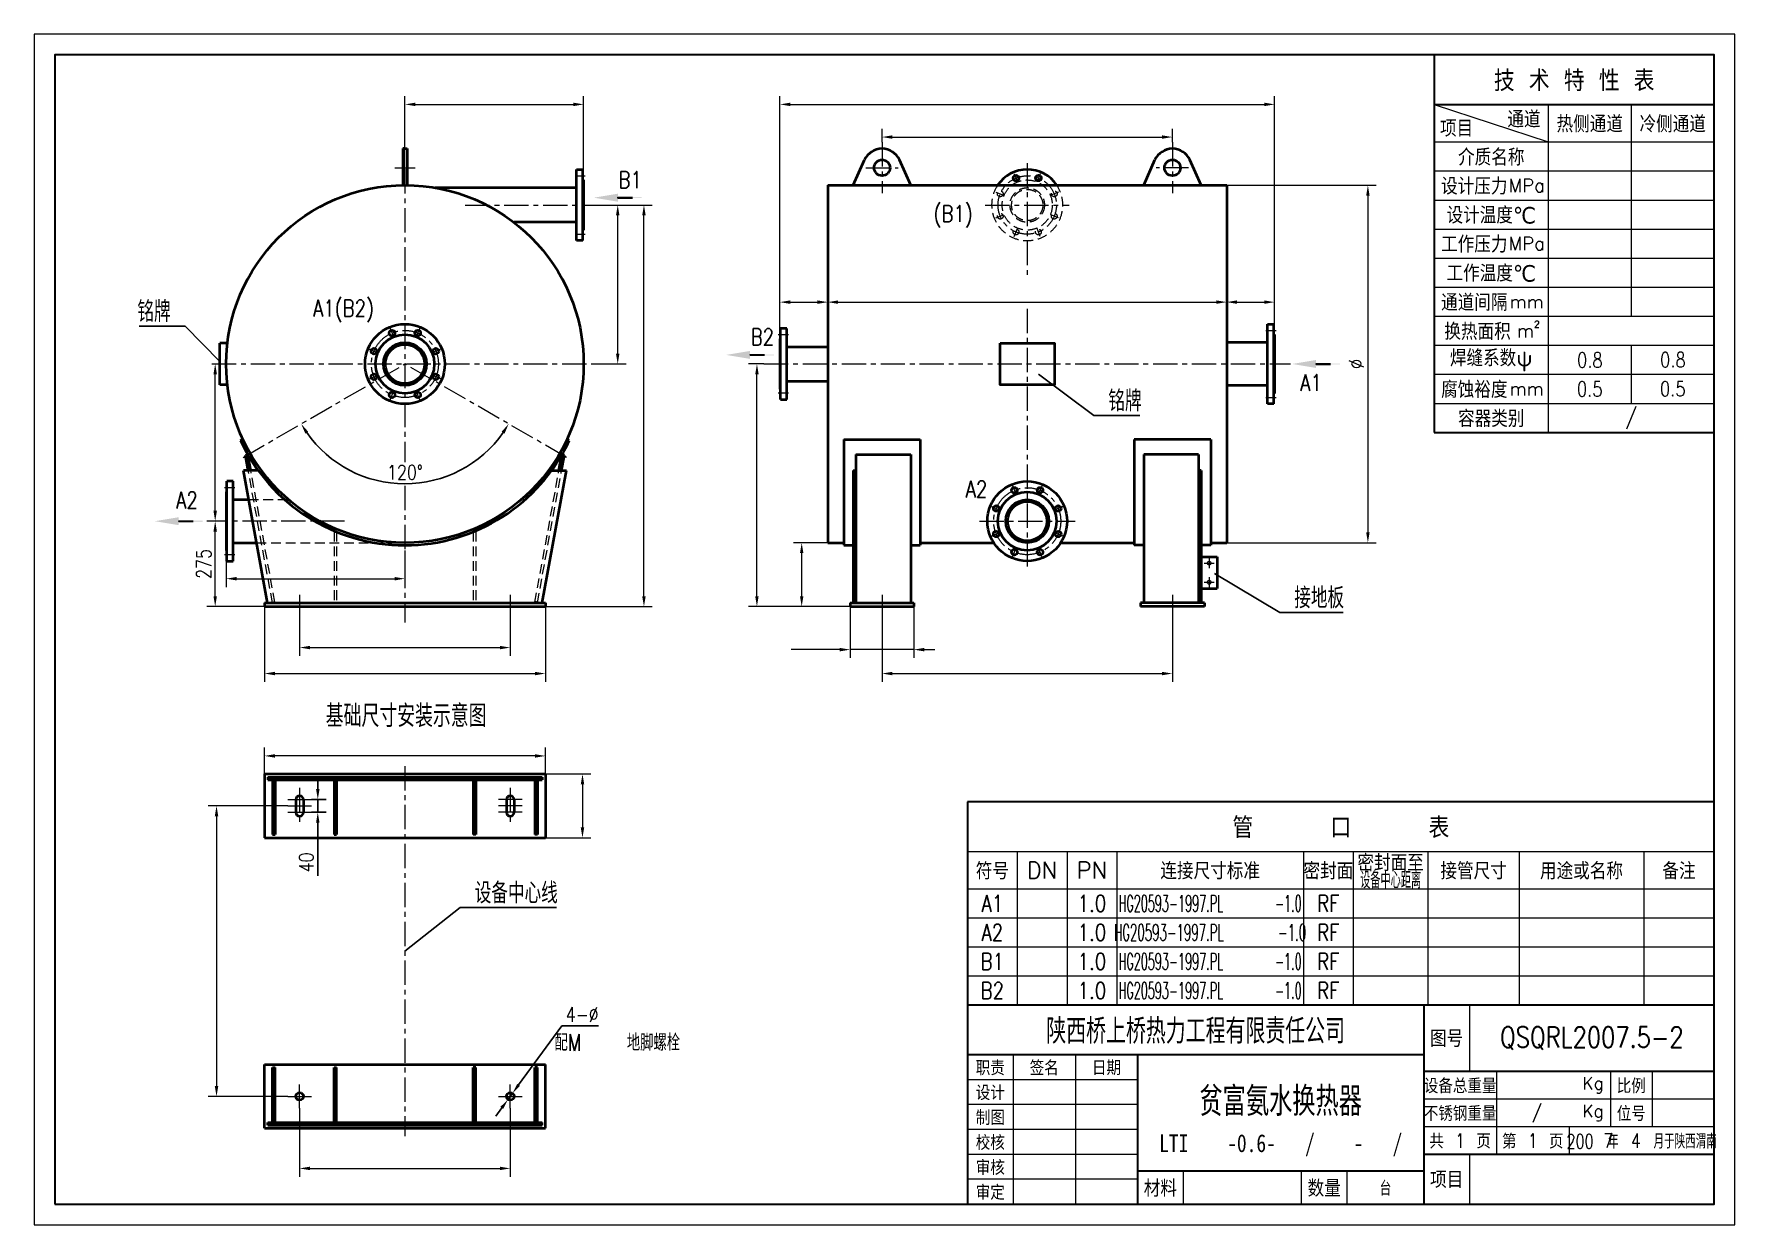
# Model space of a CAD drawing. Header units: millimetres. Extents: x -65 to 5265, y -65 to 3666.
import ezdxf
from ezdxf.enums import TextEntityAlignment as Align

# ---------------------------------------------------------------- set-up
doc = ezdxf.new("R2010")
doc.units = ezdxf.units.MM
doc.header["$LTSCALE"] = 2.4
doc.linetypes.add('CENTER', pattern=[50.8, 31.75, -6.35, 6.35, -6.35])
doc.linetypes.add('DASHED', pattern=[19.05, 12.7, -6.35])
doc.layers.get('0').update_dxf_attribs({"lineweight": 40})
for name, color, linetype, lineweight in [('1', 1, 'Continuous', 9), ('2', 2, 'DASHED', 9), ('3', 3, 'CENTER', 9), ('border', 7, 'Continuous', 30), ('dim', 7, 'Continuous', 13)]:
    doc.layers.add(name, color=color, linetype=linetype, lineweight=lineweight)
doc.styles.get("Standard").update_dxf_attribs({"font": 'romans.shx', "width": 0.8, "bigfont": 'hztxt.shx'})
doc.dimstyles.new('ISO-25', dxfattribs={"dimtxt": 2.5, "dimasz": 2.5, "dimexe": 1.25, "dimexo": 0.625, "dimtad": 1, "dimdsep": 46, "dimtxsty": 'Standard', "dimcen": 2.5, "dimadec": 0, "dimazin": 0, "dimtfac": 1, "dimtmove": 0, "dimatfit": 3, "dimfxl": 0, "dimarcsym": 0})
doc.dimstyles.new('ISO-25$2', dxfattribs={"dimscale": 13, "dimtxt": 3.5, "dimasz": 2.5, "dimexe": 2, "dimexo": 0, "dimgap": 1, "dimtad": 1, "dimtih": 1, "dimtoh": 1, "dimdec": 6, "dimdsep": 46, "dimtxsty": 'Standard', "dimcen": 2.5, "dimadec": 4, "dimazin": 0, "dimtfac": 1, "dimtdec": 6, "dimtmove": 0, "dimatfit": 0, "dimldrblk": 'NONE', "dimfxl": 0, "dimtvp": 0.700003, "dimarcsym": 0})
doc.dimstyles.new('ISO-25$3', dxfattribs={"dimscale": 13, "dimtxt": 3.5, "dimasz": 2.5, "dimexe": 2, "dimexo": 0, "dimgap": 1, "dimtad": 1, "dimtoh": 1, "dimdec": 6, "dimdsep": 46, "dimtxsty": 'Standard', "dimcen": 2.5, "dimadec": 0, "dimazin": 0, "dimtfac": 1, "dimtdec": 6, "dimtmove": 0, "dimatfit": 0, "dimldrblk": 'NONE', "dimfxl": 0, "dimtvp": 0.7, "dimarcsym": 0})

# ---------------------------------------------------------------- blocks, each defined once
blk = doc.blocks.new('*D54')
at = {"layer": 'Defpoints', "color": 0}
for p in [(804.2, 1267.8), (804.2, 1227.8), (824.2, 1227.8)]:
    blk.add_point(p, dxfattribs=at)
at = {"layer": 'dim', "color": 0, "lineweight": -2}
for p, q in [((824.2, 1300.3), (824.2, 1332.8)), ((804.2, 1267.8), (850.2, 1267.8)), ((804.2, 1227.8), (850.2, 1227.8)), ((824.2, 1267.8), (824.2, 1227.8)), ((824.2, 1195.3), (824.2, 1028.4))]:
    blk.add_line(p, q, dxfattribs=at)
at = {"layer": 'dim', "color": 0}
for points in [[(818.8, 1300.3), (829.6, 1300.3), (824.2, 1267.8)], [(818.8, 1195.3), (829.6, 1195.3), (824.2, 1227.8)]]:
    blk.add_solid(points, dxfattribs=at)
at = {"layer": 'dim', "color": 0, "insert": (788.5, 1070.9), "char_height": 45.5, "attachment_point": 5, "rotation": 90}
blk.add_mtext('40', dxfattribs=at)
blk = doc.blocks.new('_None')
blk = doc.blocks.new('*D55')
at = {"layer": 'Defpoints', "color": 0}
for p in [(1420.1, 328.1), (1434.3, 347.5)]:
    blk.add_point(p, dxfattribs=at)
at = {"layer": 'dim', "color": 0, "lineweight": -2}
for p, q in [((1453.5, 373.7), (1588.7, 558.6)), ((1588.7, 558.6), (1704, 558.6)), ((1420.1, 328.1), (1434.3, 347.5)), ((1401, 301.9), (1381.8, 275.7))]:
    blk.add_line(p, q, dxfattribs=at)
at = {"layer": 'dim', "color": 0}
for points in [[(1449.1, 376.9), (1457.9, 370.5), (1434.3, 347.5)], [(1396.6, 305.1), (1405.3, 298.7), (1420.1, 328.1)]]:
    blk.add_solid(points, dxfattribs=at)
at = {"layer": 'dim', "color": 0, "insert": (1652.9, 594.4), "char_height": 45.5, "attachment_point": 5}
blk.add_mtext('4-%%C', dxfattribs=at)
blk = doc.blocks.new('_Closed')
at = {"color": 0, "linetype": 'ByBlock', "lineweight": -2}
for p, q in [((-1, 0.17), (0, 0)), ((-1, 0.17), (-1, -0.17)), ((0, 0), (-1, -0.17)), ((0, 0), (-1, 0))]:
    blk.add_line(p, q, dxfattribs=at)
blk = doc.blocks.new('*D58')
at = {"layer": 'Defpoints', "color": 0}
for p in [(1097.2, 2632.3), (1097.2, 2632.3), (590.6, 2339.8), (1603.8, 2339.8), (968.8, 2279.6)]:
    blk.add_point(p, dxfattribs=at)
at = {"layer": 'dim', "color": 0, "lineweight": -2}
blk.add_arc((1097.2, 2632.3), 375.3, 214.9627, 325.0373, dxfattribs=at)
at = {"layer": 'dim', "color": 0}
for points in [[(785.1, 2414.3), (794.2, 2420.1), (772.2, 2444.6)], [(1400.3, 2420.1), (1409.4, 2414.3), (1422.3, 2444.6)]]:
    blk.add_solid(points, dxfattribs=at)
at = {"layer": 'dim', "color": 0, "insert": (1097.2, 2292.7), "char_height": 45.5, "attachment_point": 5}
blk.add_mtext('120%%D', dxfattribs=at)

msp = doc.modelspace()

# ---------------------------------------------------------------- hatches: boundary and pattern name
at = {"layer": 'dim'}
for color, points in [(5, [(1764.5417897, 3154.4790954), (1764.5417897, 3152.0790954), (1839.5417897, 3152.0790954), (1839.5417897, 3154.4790954)]), (5, [(2178.869378, 2661.9790954), (2178.869378, 2659.5790954), (2253.869378, 2659.5790954), (2253.869378, 2661.9790954)]), (1, [(3952.5345433, 2633.4903642), (3952.5345433, 2631.0903642), (4027.5345433, 2631.0903642), (4027.5345433, 2633.4903642)]), (1, [(388.2837768, 2140.9903642), (388.2837768, 2138.5903642), (463.2837768, 2138.5903642), (463.2837768, 2140.9903642)])]:
    msp.add_hatch(color=color, dxfattribs=at).paths.add_polyline_path(points)

# ---------------------------------------------------------------- linework, layer by layer
for p, q in [((1090.2214923, 3306.9734123), (1090.2214923, 3192.2466125)), ((1097.2214923, 3306.9734123), (1090.2214923, 3306.9734123)), ((1090.2214923, 3306.9734123), (1104.2214923, 3306.9734123)), ((1104.2214923, 3306.9734123), (1104.2214923, 3192.2466125)), ((2502.2573162, 3192.2903642), (2537.4382443, 3271.3633561)), ((2682.2573162, 3192.2903642), (2647.0763881, 3271.3633561)), ((3412.2573162, 3192.2903642), (3447.4382443, 3271.3633561)), ((3592.2573162, 3192.2903642), (3557.0763881, 3271.3633561)), ((1635.2214923, 3018.7903642), (1635.2214923, 3241.7903642)), ((1635.2214923, 3241.7903642), (1655.2214923, 3241.7903642)), ((1655.2214923, 3018.7903642), (1655.2214923, 3241.7903642)), ((1655.2214923, 3208.7903642), (1657.2214923, 3208.7903642)), ((1657.2214923, 3208.7903642), (1657.2214923, 3051.7903642)), ((1635.2214923, 3184.2903642), (1191.5401013, 3184.2903642)), ((2422.2573162, 3192.2903642), (3672.2573162, 3192.2903642)), ((2422.2573162, 3192.2903642), (2422.2573162, 2072.2903642)), ((3672.2573162, 3192.2903642), (3672.2573162, 2072.2903642)), ((1635.2214923, 3076.2903642), (1438.4897152, 3076.2903642)), ((1655.2214923, 3051.7903642), (1657.2214923, 3051.7903642)), ((1655.2214923, 3018.7903642), (1635.2214923, 3018.7903642)), ((2274.2573162, 2520.7903642), (2274.2573162, 2743.7903642)), ((2294.2573162, 2743.7903642), (2274.2573162, 2743.7903642)), ((2294.2573162, 2520.7903642), (2294.2573162, 2743.7903642)), ((3800.2573162, 2507.2903642), (3800.2573162, 2757.2903642)), ((3800.2573162, 2757.2903642), (3820.2573162, 2757.2903642)), ((3820.2573162, 2507.2903642), (3820.2573162, 2757.2903642)), ((3820.2573162, 2724.2903642), (3822.2573162, 2724.2903642)), ((3822.2573162, 2724.2903642), (3822.2573162, 2540.2903642)), ((517.2214923, 2567.2903642), (517.2214923, 2697.2903642)), ((541.0066057, 2697.2903642), (517.2214923, 2697.2903642)), ((2272.2573162, 2710.7903642), (2272.2573162, 2553.7903642)), ((2274.2573162, 2710.7903642), (2272.2573162, 2710.7903642)), ((2294.2573162, 2686.2903642), (2422.2573162, 2686.2903642)), ((3800.2573162, 2699.7903642), (3672.2573162, 2699.7903642)), ((541.0066057, 2567.2903642), (517.2214923, 2567.2903642)), ((2294.2573162, 2578.2903642), (2422.2573162, 2578.2903642)), ((3800.2573162, 2564.7903642), (3672.2573162, 2564.7903642)), ((2274.2573162, 2553.7903642), (2272.2573162, 2553.7903642)), ((2274.2573162, 2520.7903642), (2294.2573162, 2520.7903642)), ((3820.2573162, 2507.2903642), (3800.2573162, 2507.2903642)), ((3820.2573162, 2540.2903642), (3822.2573162, 2540.2903642)), ((582.2286352, 2392.6941265), (589.4820557, 2396.0687214)), ((597.4497169, 2346.8504362), (605.3190629, 2348.2903642)), ((606.3352084, 2298.2903642), (597.4497169, 2346.8504362)), ((614.4680316, 2298.2903642), (605.3190629, 2348.2903642)), ((1579.9749529, 2298.2903642), (1589.1239216, 2348.2903642)), ((1588.1077761, 2298.2903642), (1596.9932677, 2346.8504362)), ((1596.9932677, 2346.8504362), (1589.1239216, 2348.2903642)), ((1612.2143494, 2392.6941265), (1604.9609288, 2396.0687214)), ((2472.2573162, 2396.0687214), (2712.2573162, 2396.0687214)), ((2472.2573162, 2396.0687214), (2472.2573162, 2064.2903642)), ((2510.2573162, 2348.2903642), (2682.2573162, 2348.2903642)), ((2510.2573162, 2348.2903642), (2510.2573162, 1884.2903642)), ((2682.2573162, 2348.2903642), (2682.2573162, 1884.2903642)), ((2712.2573162, 2396.0687214), (2712.2573162, 2064.2903642)), ((3622.2573162, 2396.0687214), (3382.2573162, 2396.0687214)), ((3382.2573162, 2396.0687214), (3382.2573162, 2064.2903642)), ((3412.2573162, 2348.2903642), (3412.2573162, 1884.2903642)), ((3584.2573162, 2348.2903642), (3412.2573162, 2348.2903642)), ((3584.2573162, 2348.2903642), (3584.2573162, 1884.2903642)), ((3622.2573162, 2396.0687214), (3622.2573162, 2064.2903642)), ((666.8396256, 1884.2903642), (591.086165, 2298.2903642)), ((637.8001171, 2298.2903642), (591.086165, 2298.2903642)), ((1527.6033589, 1884.2903642), (1603.3568196, 2298.2903642)), ((1556.6428675, 2298.2903642), (1603.3568196, 2298.2903642)), ((1588.1077761, 2298.2903642), (1603.3568196, 2298.2903642)), ((2502.2573162, 2298.2903642), (2510.2573162, 2298.2903642)), ((2502.2573162, 2298.2903642), (2502.2573162, 1884.2903642)), ((3592.2573162, 2298.2903642), (3584.2573162, 2298.2903642)), ((3592.2573162, 2298.2903642), (3592.2573162, 1884.2903642)), ((539.2214923, 2014.7903642), (539.2214923, 2264.7903642)), ((559.2214923, 2264.7903642), (539.2214923, 2264.7903642)), ((559.2214923, 2014.7903642), (559.2214923, 2264.7903642)), ((537.2214923, 2231.7903642), (537.2214923, 2047.7903642)), ((539.2214923, 2231.7903642), (537.2214923, 2231.7903642)), ((559.2214923, 2207.2903642), (607.737288, 2207.2903642)), ((539.2214923, 2047.7903642), (537.2214923, 2047.7903642)), ((559.2214923, 2072.2903642), (632.4395034, 2072.2903642)), ((2422.2573162, 2072.2903642), (2472.2573162, 2072.2903642)), ((2472.2573162, 2064.2903642), (2502.2573162, 2064.2903642)), ((2682.2573162, 2064.2903642), (2712.2573162, 2064.2903642)), ((2712.2573162, 2072.2903642), (2942.0491891, 2072.2903642)), ((3152.4654433, 2072.2903642), (3382.2573162, 2072.2903642)), ((3412.2573162, 2064.2903642), (3382.2573162, 2064.2903642)), ((3622.2573162, 2064.2903642), (3592.2573162, 2064.2903642)), ((3592.2573162, 2028.4621645), (3642.2573162, 2028.4621645)), ((3622.2573162, 2072.2903642), (3672.2573162, 2072.2903642)), ((3642.2573162, 2028.4621645), (3642.2573162, 1928.4621645)), ((539.2214923, 2014.7903642), (559.2214923, 2014.7903642)), ((3592.2573162, 1928.4621645), (3642.2573162, 1928.4621645)), ((657.2214923, 1884.2903642), (657.2214923, 1872.2903642)), ((657.2214923, 1884.2903642), (1537.2214923, 1884.2903642)), ((657.2214923, 1872.2903642), (1537.2214923, 1872.2903642)), ((682.0886691, 1884.2903642), (689.9580152, 1885.7302923)), ((1512.3543155, 1884.2903642), (1504.4849694, 1885.7302923)), ((1537.2214923, 1884.2903642), (1537.2214923, 1872.2903642)), ((1537.2214923, 1884.2903642), (1537.2214923, 1872.2903642)), ((2492.2573162, 1884.2903642), (2692.2573162, 1884.2903642)), ((2492.2573162, 1884.2903642), (2492.2573162, 1872.2903642)), ((2492.2573162, 1872.2903642), (2692.2573162, 1872.2903642)), ((2692.2573162, 1884.2903642), (2692.2573162, 1872.2903642)), ((3602.2573162, 1884.2903642), (3402.2573162, 1884.2903642)), ((3402.2573162, 1884.2903642), (3402.2573162, 1872.2903642)), ((3602.2573162, 1872.2903642), (3402.2573162, 1872.2903642)), ((3602.2573162, 1884.2903642), (3602.2573162, 1872.2903642)), ((657.2214923, 1347.8151887), (657.2214923, 1147.8151887)), ((657.2214923, 1347.8151887), (1537.2214923, 1347.8151887)), ((667.2214923, 1337.8151887), (667.2214923, 1329.8151887)), ((667.2214923, 1337.8151887), (1527.2214923, 1337.8151887)), ((1527.2214923, 1337.8151887), (1527.2214923, 1329.8151887)), ((1537.2214923, 1347.8151887), (1537.2214923, 1147.8151887)), ((667.2214923, 1329.8151887), (1527.2214923, 1329.8151887)), ((682.2214923, 1329.8151887), (682.2214923, 1157.8151887)), ((690.2214923, 1329.8151887), (690.2214923, 1157.8151887)), ((875.2214923, 1329.8151887), (875.2214923, 1157.8151887)), ((883.2214923, 1329.8151887), (883.2214923, 1157.8151887)), ((1311.2214923, 1329.8151887), (1311.2214923, 1157.8151887)), ((1319.2214923, 1329.8151887), (1319.2214923, 1157.8151887)), ((1504.2214923, 1329.8151887), (1504.2214923, 1157.8151887)), ((1512.2214923, 1329.8151887), (1512.2214923, 1157.8151887)), ((755.2214923, 1267.8151887), (755.2214923, 1227.8151887)), ((779.2214923, 1267.8151887), (779.2214923, 1227.8151887)), ((1415.2214923, 1267.8151887), (1415.2214923, 1227.8151887)), ((1439.2214923, 1267.8151887), (1439.2214923, 1227.8151887)), ((657.2214923, 1147.8151887), (1537.2214923, 1147.8151887)), ((682.2214923, 1157.8151887), (690.2214923, 1157.8151887)), ((875.2214923, 1157.8151887), (883.2214923, 1157.8151887)), ((1319.2214923, 1157.8151887), (1311.2214923, 1157.8151887)), ((1512.2214923, 1157.8151887), (1504.2214923, 1157.8151887)), ((657.2214923, 437.8151887), (1537.2214923, 437.8151887)), ((657.2214923, 237.8151887), (657.2214923, 437.8151887)), ((682.2214923, 255.8151887), (682.2214923, 427.8151887)), ((682.2214923, 427.8151887), (690.2214923, 427.8151887)), ((690.2214923, 255.8151887), (690.2214923, 427.8151887)), ((875.2214923, 255.8151887), (875.2214923, 427.8151887)), ((875.2214923, 427.8151887), (883.2214923, 427.8151887)), ((883.2214923, 255.8151887), (883.2214923, 427.8151887)), ((1311.2214923, 255.8151887), (1311.2214923, 427.8151887)), ((1319.2214923, 427.8151887), (1311.2214923, 427.8151887)), ((1319.2214923, 255.8151887), (1319.2214923, 427.8151887)), ((1504.2214923, 255.8151887), (1504.2214923, 427.8151887)), ((1512.2214923, 427.8151887), (1504.2214923, 427.8151887)), ((1512.2214923, 255.8151887), (1512.2214923, 427.8151887)), ((1537.2214923, 237.8151887), (1537.2214923, 437.8151887)), ((657.2214923, 237.8151887), (1537.2214923, 237.8151887)), ((667.2214923, 255.8151887), (1527.2214923, 255.8151887)), ((667.2214923, 247.8151887), (667.2214923, 255.8151887)), ((667.2214923, 247.8151887), (1527.2214923, 247.8151887)), ((1527.2214923, 247.8151887), (1527.2214923, 255.8151887))]:
    msp.add_line(p, q)
msp.add_lwpolyline([(2962.2573162, 2697.2903642), (3132.2573162, 2697.2903642), (3132.2573162, 2567.2903642), (2962.2573162, 2567.2903642)], close=True)
for centre, radius in [((2592.2573162, 3246.9734123), 25), ((3502.2573162, 3246.9734123), 25), ((3012.2417821, 3214.8253415), 9), ((3082.2728503, 3214.8253415), 9), ((1097.2214923, 2632.2903642), 560), ((1097.2214923, 2632.2903642), 125), ((1097.2214923, 2632.2903642), 92), ((1057.0397319, 2729.2977152), 9), ((1137.4032527, 2729.2977152), 9), ((1000.2141414, 2672.4721246), 9), ((1097.2214923, 2632.2903642), 67.5), ((1097.2214923, 2632.2903642), 61.5), ((1194.2288432, 2672.4721246), 9), ((1000.2141414, 2592.1086038), 9), ((1194.2288432, 2592.1086038), 9), ((1057.0397319, 2535.2830133), 9), ((1137.4032527, 2535.2830133), 9), ((3047.2573162, 2139.7903642), 125), ((3007.0755558, 2236.7977152), 9), ((3087.4390766, 2236.7977152), 9), ((2950.2499653, 2179.9721246), 9), ((3047.2573162, 2139.7903642), 92), ((3047.2573162, 2139.7903642), 67.5), ((3047.2573162, 2139.7903642), 61.5), ((3144.2646671, 2179.9721246), 9), ((2950.2499653, 2099.6086038), 9), ((3144.2646671, 2099.6086038), 9), ((3007.0755558, 2042.7830133), 9), ((3087.4390766, 2042.7830133), 9), ((767.2214923, 337.8151887), 12), ((1427.2214923, 337.8151887), 12)]:
    msp.add_circle(centre, radius)
for centre, radius, start, end in [((2592.2573162, 3246.9734123), 60, 23.9851003297, 156.0148996703), ((3502.2573162, 3246.9734123), 60, 23.9851003297, 156.0148996703), ((3047.2573162, 3130.2903642), 111.5, 33.7833294229, 146.2166705771), ((1097.2214923, 2632.2903642), 568, 204.9498207885, 335.0501792115), ((767.2214923, 1267.8151887), 12, 0, 180), ((1427.2214923, 1267.8151887), 12, 360, 180), ((767.2214923, 1227.8151887), 12, 180, 0), ((1427.2214923, 1227.8151887), 12, 180, 360)]:
    msp.add_arc(centre, radius, start, end)
at = {"layer": '1', "color": 7, "linetype": 'Continuous'}
for q in [(4322.5, 3601), (4322.5, 3601), (5200, 0)]:
    msp.add_line((5200, 3601), q, dxfattribs=at)
at = {"layer": '2', "color": 7}
for p, q in [((3006.623934, 3228.3880265), (3016.6222707, 3204.2499066)), ((3087.8906984, 3228.3880265), (3077.8923617, 3204.2499066)), ((2949.1596539, 3170.9237464), (2973.2977738, 3160.9254098)), ((3145.3549785, 3170.9237464), (3121.2168586, 3160.9254098)), ((2949.1596539, 3089.6569821), (2973.2977738, 3099.6553187)), ((3145.3549785, 3089.6569821), (3121.2168586, 3099.6553187)), ((3006.623934, 3032.192702), (3016.6222707, 3056.3308219)), ((3087.8906984, 3032.192702), (3077.8923617, 3056.3308219)), ((682.0886691, 1884.2903642), (606.3352084, 2298.2903642)), ((689.9580152, 1885.7302923), (614.4680316, 2298.2903642)), ((1504.4849694, 1885.7302923), (1579.9749529, 2298.2903642)), ((1512.3543155, 1884.2903642), (1588.1077761, 2298.2903642)), ((607.737288, 2207.2903642), (732.5641188, 2207.2903642)), ((875.2214923, 2106.1458974), (875.2214923, 1884.2903642)), ((883.2214923, 2106.1458974), (883.2214923, 1884.2903642)), ((1311.2214923, 2106.1458974), (1311.2214923, 1884.2903642)), ((1319.2214923, 2106.1458974), (1319.2214923, 1884.2903642)), ((632.4395034, 2072.2903642), (1097.2214923, 2072.2903642))]:
    msp.add_line(p, q, dxfattribs=at)
at = {"layer": '2'}
for p, q in [((883.2214923, 2106.1458974), (875.2214923, 2106.1458974)), ((1311.2214923, 2106.1458974), (1319.2214923, 2106.1458974))]:
    msp.add_line(p, q, dxfattribs=at)
at = {"layer": '2', "color": 7}
for centre, radius in [((3047.2573162, 3130.2903642), 78.5), ((2962.722339, 3165.3058983), 9), ((3047.2573162, 3130.2903642), 54), ((3047.2573162, 3130.2903642), 49), ((3131.7922934, 3165.3058983), 9), ((2962.722339, 3095.2748302), 9), ((3131.7922934, 3095.2748302), 9), ((3012.2417821, 3045.755387), 9), ((3082.2728503, 3045.755387), 9)]:
    msp.add_circle(centre, radius, dxfattribs=at)
msp.add_arc((3047.2573162, 3130.2903642), 111.5, 146.2166705771, 33.7833294229, dxfattribs=at)
at = {"layer": '3', "color": 7}
for p, q in [((2592.2573162, 3326.9952881), (2592.2573162, 3167.2903642)), ((3502.2573162, 3326.9952881), (3502.2573162, 3167.2903642)), ((3047.2573162, 3261.7903642), (3047.2573162, 2902.3660379)), ((1065.2214923, 3246.9734123), (1129.2214923, 3246.9734123)), ((1097.2214923, 3242.2903642), (1097.2214923, 2325.1971078)), ((2541.590639, 3246.9734123), (2642.9239934, 3246.9734123)), ((3552.9239934, 3246.9734123), (3451.590639, 3246.9734123)), ((1286.467576, 3130.2903642), (1682.2214923, 3130.2903642)), ((2915.7573162, 3130.2903642), (3178.7573162, 3130.2903642)), ((3047.2573162, 2805.257307), (3047.2573162, 1989.7903642)), ((1050.7525326, 2744.476357), (1061.6352188, 2718.2032282)), ((1143.690452, 2744.476357), (1132.8077657, 2718.2032282)), ((2299.2573162, 2723.7903642), (2267.2573162, 2723.7903642)), ((3795.2573162, 2737.2903642), (3827.2573162, 2737.2903642)), ((985.0354996, 2678.7593239), (1011.3086283, 2667.8766377)), ((1209.407485, 2678.7593239), (1183.1343562, 2667.8766377)), ((492.2214923, 2632.2903642), (1682.2214923, 2632.2903642)), ((590.5966311, 2339.7903642), (1097.2214923, 2632.2903642)), ((1603.8463535, 2339.7903642), (1097.2214923, 2632.2903642)), ((2222.2573162, 2632.2903642), (3872.2573162, 2632.2903642)), ((985.0354996, 2585.8214046), (1011.3086283, 2596.7040908)), ((1209.407485, 2585.8214046), (1183.1343562, 2596.7040908)), ((1050.7525326, 2520.1043715), (1061.6352188, 2546.3775003)), ((1143.690452, 2520.1043715), (1132.8077657, 2546.3775003)), ((2299.2573162, 2540.7903642), (2267.2573162, 2540.7903642)), ((3795.2573162, 2527.2903642), (3827.2573162, 2527.2903642)), ((1097.2214923, 2250.2297495), (1097.2214923, 1822.2903642)), ((3000.7883565, 2251.976357), (3011.6710428, 2225.7032282)), ((3093.7262759, 2251.976357), (3082.8435896, 2225.7032282)), ((2935.0713235, 2186.2593239), (2961.3444523, 2175.3766377)), ((3159.4433089, 2186.2593239), (3133.1701802, 2175.3766377)), ((907.9754085, 2139.7903642), (512.2214923, 2139.7903642)), ((2897.2573162, 2139.7903642), (3197.2573162, 2139.7903642)), ((2935.0713235, 2093.3214046), (2961.3444523, 2104.2040908)), ((3159.4433089, 2093.3214046), (3133.1701802, 2104.2040908)), ((3000.7883565, 2027.6043715), (3011.6710428, 2053.8775003)), ((3093.7262759, 2027.6043715), (3082.8435896, 2053.8775003)), ((3601.2573162, 2008.4621645), (3633.2573162, 2008.4621645)), ((3617.2573162, 2024.4621645), (3617.2573162, 1992.4621645)), ((3601.2573162, 1948.4621645), (3633.2573162, 1948.4621645)), ((3617.2573162, 1964.4621645), (3617.2573162, 1932.4621645)), ((767.2214923, 1909.2903642), (767.2214923, 1847.2903642)), ((1427.2214923, 1909.2903642), (1427.2214923, 1847.2903642)), ((2592.2573162, 1909.2903642), (2592.2573162, 1847.2903642)), ((3502.2573162, 1909.2903642), (3502.2573162, 1847.2903642)), ((1097.2214923, 1372.8151887), (1097.2214923, 212.8151887)), ((767.2214923, 1304.8151887), (767.2214923, 1190.8151887)), ((1427.2214923, 1304.8151887), (1427.2214923, 1190.8151887)), ((730.2214923, 1267.8151887), (804.2214923, 1267.8151887)), ((730.2214923, 1247.8151887), (804.2214923, 1247.8151887)), ((730.2214923, 1227.8151887), (804.2214923, 1227.8151887)), ((1464.2214923, 1267.8151887), (1390.2214923, 1267.8151887)), ((1464.2214923, 1247.8151887), (1390.2214923, 1247.8151887)), ((1464.2214923, 1227.8151887), (1390.2214923, 1227.8151887)), ((767.2214923, 300.8151887), (767.2214923, 374.8151887)), ((1427.2214923, 300.8151887), (1427.2214923, 374.8151887)), ((730.2214923, 337.8151887), (804.2214923, 337.8151887)), ((1390.2214923, 337.8151887), (1464.2214923, 337.8151887))]:
    msp.add_line(p, q, dxfattribs=at)
at = {"layer": '3', "color": 7, "linetype": 'Continuous'}
for p, q in [((1630.2214923, 3221.7903642), (1662.2214923, 3221.7903642)), ((1630.2214923, 3038.7903642), (1662.2214923, 3038.7903642)), ((564.2214923, 2244.7903642), (532.2214923, 2244.7903642)), ((564.2214923, 2034.7903642), (532.2214923, 2034.7903642))]:
    msp.add_line(p, q, dxfattribs=at)
at = {"layer": '3', "color": 7}
for centre, radius in [((3047.2573162, 3130.2903642), 91.5), ((1097.2214923, 2632.2903642), 105), ((3047.2573162, 2139.7903642), 105)]:
    msp.add_circle(centre, radius, dxfattribs=at)
at = {"layer": 'border', "color": 7, "linetype": 'Continuous'}
for p, q in [((4322.5, 3601), (4322.5, 2418)), ((4322.5, 3445), (5200, 3445)), ((4322.5, 2418), (5200, 2418)), ((5200, 1261), (2860, 1261)), ((2860, 1261), (2860, 0))]:
    msp.add_line(p, q, dxfattribs=at)
at = {"layer": 'border'}
for p, q in [((5200, 624), (2860, 624)), ((4290, 624), (4290, 0)), ((4290, 468), (2860, 468)), ((3393, 468), (3393, 0)), ((5200, 416), (4290, 416)), ((5200, 156), (4290, 156)), ((4290, 104), (3393, 104))]:
    msp.add_line(p, q, dxfattribs=at)
at = {"layer": 'border', "color": 7, "linetype": 'Continuous'}
msp.add_lwpolyline([(0, 0), (5200, 0), (5200, 3601), (0, 3601)], close=True, dxfattribs=at)
at = {"layer": 'dim'}
for p, q in [((1097.2214923, 3242.2903642), (1097.2214923, 3471.5984026)), ((1657.2214923, 3216.7903642), (1657.2214923, 3471.5984026)), ((2272.2573162, 2710.7903642), (2272.2573162, 3471.5984026)), ((3822.2573162, 2724.2903642), (3822.2573162, 3471.5984026)), ((1129.7214923, 3445.5984026), (1624.7214923, 3445.5984026)), ((2304.7573162, 3445.5984026), (3789.7573162, 3445.5984026)), ((4322.5, 3445), (4680, 3328)), ((4680, 3445), (4680, 2418)), ((4940, 3445), (4940, 2782)), ((2592.2573162, 3326.9952881), (2592.2573162, 3369.2192372)), ((3502.2573162, 3326.9952881), (3502.2573162, 3369.2192372)), ((2624.7573162, 3343.2192372), (3469.7573162, 3343.2192372)), ((4322.5, 3328), (5200, 3328)), ((4322.5, 3237), (5200, 3237)), ((2422.2573162, 3192.2903642), (2422.2573162, 2800.1020169)), ((3672.2573162, 3192.2903642), (4140.733239, 3192.2903642)), ((3672.2573162, 3192.2903642), (3672.2573162, 2800.1020169)), ((4114.733239, 3159.7903642), (4114.733239, 2104.7903642)), ((4322.5, 3146), (5200, 3146)), ((1682.2214923, 3130.2903642), (1790.0464295, 3130.2903642)), ((1682.2214923, 3130.2903642), (1872.2331403, 3130.2903642)), ((1764.0464295, 2664.7903642), (1764.0464295, 3097.7903642)), ((1846.2331403, 1904.7903642), (1846.2331403, 3097.7903642)), ((4322.5, 3055), (5200, 3055)), ((4322.5, 2964), (5200, 2964)), ((2272.2573162, 2710.7903642), (2272.2573162, 2852.1020169)), ((2304.7573162, 2826.1020169), (2389.7573162, 2826.1020169)), ((2422.2573162, 2686.2903642), (2422.2573162, 2852.1020169)), ((2454.7573162, 2826.1020169), (3639.7573162, 2826.1020169)), ((3672.2573162, 2699.7903642), (3672.2573162, 2852.1020169)), ((3704.7573162, 2826.1020169), (3789.7573162, 2826.1020169)), ((3822.2573162, 2724.2903642), (3822.2573162, 2852.1020169)), ((4322.5, 2873), (5200, 2873)), ((4322.5, 2782), (5200, 2782)), ((4322.5, 2691), (5200, 2691)), ((4940, 2691), (4940, 2509)), ((492.2214923, 2632.2903642), (528.7134732, 2632.2903642)), ((1682.2214923, 2632.2903642), (1790.0464295, 2632.2903642)), ((2222.2573162, 2632.2903642), (2174.2447922, 2632.2903642)), ((502.7134732, 2172.2903642), (502.7134732, 2599.7903642)), ((2200.2447922, 1904.7903642), (2200.2447922, 2599.7903642)), ((4322.5, 2600), (5200, 2600)), ((4322.5, 2509), (5200, 2509)), ((512.2214923, 2139.7903642), (476.7134732, 2139.7903642)), ((512.2214923, 2139.7903642), (476.7134732, 2139.7903642)), ((502.7134732, 1904.7903642), (502.7134732, 2107.2903642)), ((537.2214923, 2047.7903642), (537.2214923, 1933.6222429)), ((1097.2214923, 2047.7903642), (1097.2214923, 1933.6222429)), ((2422.2573162, 2072.2903642), (2314.529858, 2072.2903642)), ((2340.529858, 1904.7903642), (2340.529858, 2039.7903642)), ((3672.2573162, 2072.2903642), (4140.733239, 2072.2903642)), ((569.7214923, 1959.6222429), (1064.7214923, 1959.6222429)), ((657.2214923, 1872.2903642), (476.7134732, 1872.2903642)), ((657.2214923, 1872.2903642), (657.2214923, 1636.5050696)), ((1537.2214923, 1872.2903642), (1872.2331403, 1872.2903642)), ((1537.2214923, 1872.2903642), (1537.2214923, 1636.5050696)), ((2492.2573162, 1872.2903642), (2174.2447922, 1872.2903642)), ((2512.2573162, 1872.2903642), (2314.529858, 1872.2903642)), ((2492.2573162, 1872.2903642), (2492.2573162, 1711.4284134)), ((2692.2573162, 1872.2903642), (2692.2573162, 1711.4284134)), ((767.2214923, 1847.2903642), (767.2214923, 1717.8815318)), ((1427.2214923, 1847.2903642), (1427.2214923, 1717.8815318)), ((2592.2573162, 1847.2903642), (2592.2573162, 1636.5050696)), ((3502.2573162, 1847.2903642), (3502.2573162, 1636.5050696)), ((799.7214923, 1743.8815318), (1394.7214923, 1743.8815318)), ((2459.7573162, 1737.4284134), (2307.6573162, 1737.4284134)), ((2692.2573162, 1737.4284134), (2492.2573162, 1737.4284134)), ((2724.7573162, 1737.4284134), (2757.2573162, 1737.4284134)), ((689.7214923, 1662.5050696), (1504.7214923, 1662.5050696)), ((2624.7573162, 1662.5050696), (3469.7573162, 1662.5050696)), ((657.2214923, 1347.8151887), (657.2214923, 1430.4036966)), ((1504.7214923, 1404.4036966), (689.7214923, 1404.4036966)), ((1537.2214923, 1347.8151887), (1537.2214923, 1430.4036966)), ((1537.2214923, 1347.8151887), (1679.6259714, 1347.8151887)), ((1653.6259714, 1315.3151887), (1653.6259714, 1180.3151887)), ((730.2214923, 1247.8151887), (480.8902341, 1247.8151887)), ((506.8902341, 1215.3151887), (506.8902341, 370.3151887)), ((1537.2214923, 1147.8151887), (1679.6259714, 1147.8151887)), ((2860, 1105), (5200, 1105)), ((3016, 1105), (3016, 624)), ((3172, 1105), (3172, 624)), ((3328, 1105), (3328, 624)), ((3913, 1105), (3913, 624)), ((4069, 1105), (4069, 624)), ((4303, 1105), (4303, 624)), ((4589, 1105), (4589, 624)), ((4979, 1105), (4979, 624)), ((2860, 988), (5200, 988)), ((2860, 897), (5200, 897)), ((2860, 806), (5200, 806)), ((2860, 715), (5200, 715)), ((4433, 624), (4433, 416)), ((3003, 468), (3003, 0)), ((3198, 468), (3198, 0)), ((3393, 390), (2860, 390)), ((4517.5, 416), (4517.5, 156)), ((4875, 416), (4875, 242.6666667)), ((5005, 416), (5005, 242.6666667)), ((730.2214923, 337.8151887), (480.8902341, 337.8151887)), ((5200, 329.3333333), (4290, 329.3333333)), ((767.2214923, 300.8151887), (767.2214923, 86.1800634)), ((1427.2214923, 300.8151887), (1427.2214923, 86.1800634)), ((3393, 312), (2860, 312)), ((3393, 234), (2860, 234)), ((5200, 242.6666667), (4290, 242.6666667)), ((4745, 242.6666667), (4745, 156)), ((799.7214923, 112.1800634), (1394.7214923, 112.1800634)), ((3393, 156), (2860, 156)), ((4433, 156), (4433, 0)), ((3393, 78), (2860, 78)), ((3536, 104), (3536, 0)), ((3906.5, 0), (3906.5, 104)), ((4049.5, 0), (4049.5, 104)), ((5200, 0), (2860, 0))]:
    msp.add_line(p, q, dxfattribs=at)
at = {"layer": 'dim', "color": 5}
for p, q in [((1764.5417897, 3152.0790954), (1764.5417897, 3154.4790954)), ((1764.5417897, 3154.4790954), (1809.8436696, 3154.4790954)), ((1764.5417897, 3152.0790954), (1809.8436696, 3152.0790954)), ((2178.869378, 2659.5790954), (2178.869378, 2661.9790954)), ((2178.869378, 2661.9790954), (2224.1712579, 2661.9790954)), ((2178.869378, 2659.5790954), (2224.1712579, 2659.5790954))]:
    msp.add_line(p, q, dxfattribs=at)
at = {"layer": 'dim', "color": 1}
for p, q in [((3952.5345433, 2633.4903642), (3997.8364232, 2633.4903642)), ((3952.5345433, 2631.0903642), (3952.5345433, 2633.4903642)), ((3952.5345433, 2631.0903642), (3997.8364232, 2631.0903642)), ((388.2837768, 2138.5903642), (388.2837768, 2140.9903642)), ((388.2837768, 2140.9903642), (433.5856567, 2140.9903642)), ((388.2837768, 2138.5903642), (433.5856567, 2138.5903642))]:
    msp.add_line(p, q, dxfattribs=at)
at = {"layer": 'dim'}
msp.add_lwpolyline([(-65, -65), (5265, -65), (5265, 3666), (-65, 3666)], close=True, dxfattribs=at)
for centre in [(3617.2573162, 2008.4621645), (3617.2573162, 1948.4621645)]:
    msp.add_circle(centre, 6, dxfattribs=at)
for points in [[(1129.7214923, 3451.0150693), (1129.7214923, 3440.181736), (1097.2214923, 3445.5984026)], [(1624.7214923, 3451.0150693), (1624.7214923, 3440.181736), (1657.2214923, 3445.5984026)], [(2304.7573162, 3451.0150693), (2304.7573162, 3440.181736), (2272.2573162, 3445.5984026)], [(3789.7573162, 3451.0150693), (3789.7573162, 3440.181736), (3822.2573162, 3445.5984026)], [(2624.7573162, 3348.6359039), (2624.7573162, 3337.8025705), (2592.2573162, 3343.2192372)], [(3469.7573162, 3348.6359039), (3469.7573162, 3337.8025705), (3502.2573162, 3343.2192372)], [(4109.3165724, 3159.7903642), (4120.1499057, 3159.7903642), (4114.733239, 3192.2903642)], [(1758.6297628, 3097.7903642), (1769.4630961, 3097.7903642), (1764.0464295, 3130.2903642)], [(1840.8164736, 3097.7903642), (1851.649807, 3097.7903642), (1846.2331403, 3130.2903642)], [(2304.7573162, 2831.5186836), (2304.7573162, 2820.6853502), (2272.2573162, 2826.1020169)], [(2389.7573162, 2831.5186836), (2389.7573162, 2820.6853502), (2422.2573162, 2826.1020169)], [(2454.7573162, 2831.5186836), (2454.7573162, 2820.6853502), (2422.2573162, 2826.1020169)], [(3639.7573162, 2831.5186836), (3639.7573162, 2820.6853502), (3672.2573162, 2826.1020169)], [(3704.7573162, 2831.5186836), (3704.7573162, 2820.6853502), (3672.2573162, 2826.1020169)], [(3789.7573162, 2831.5186836), (3789.7573162, 2820.6853502), (3822.2573162, 2826.1020169)], [(497.2968065, 2599.7903642), (508.1301399, 2599.7903642), (502.7134732, 2632.2903642)], [(1758.6297628, 2664.7903642), (1769.4630961, 2664.7903642), (1764.0464295, 2632.2903642)], [(2194.8281255, 2599.7903642), (2205.6614588, 2599.7903642), (2200.2447922, 2632.2903642)], [(497.2968065, 2172.2903642), (508.1301399, 2172.2903642), (502.7134732, 2139.7903642)], [(497.2968065, 2107.2903642), (508.1301399, 2107.2903642), (502.7134732, 2139.7903642)], [(4109.3165724, 2104.7903642), (4120.1499057, 2104.7903642), (4114.733239, 2072.2903642)], [(2335.1131913, 2039.7903642), (2345.9465247, 2039.7903642), (2340.529858, 2072.2903642)], [(569.7214923, 1965.0389096), (569.7214923, 1954.2055762), (537.2214923, 1959.6222429)], [(1064.7214923, 1965.0389096), (1064.7214923, 1954.2055762), (1097.2214923, 1959.6222429)], [(497.2968065, 1904.7903642), (508.1301399, 1904.7903642), (502.7134732, 1872.2903642)], [(1840.8164736, 1904.7903642), (1851.649807, 1904.7903642), (1846.2331403, 1872.2903642)], [(2194.8281255, 1904.7903642), (2205.6614588, 1904.7903642), (2200.2447922, 1872.2903642)], [(2335.1131913, 1904.7903642), (2345.9465247, 1904.7903642), (2340.529858, 1872.2903642)], [(799.7214923, 1749.2981985), (799.7214923, 1738.4648651), (767.2214923, 1743.8815318)], [(1394.7214923, 1749.2981985), (1394.7214923, 1738.4648651), (1427.2214923, 1743.8815318)], [(2459.7573162, 1742.8450801), (2459.7573162, 1732.0117467), (2492.2573162, 1737.4284134)], [(2724.7573162, 1742.8450801), (2724.7573162, 1732.0117467), (2692.2573162, 1737.4284134)], [(689.7214923, 1667.9217363), (689.7214923, 1657.088403), (657.2214923, 1662.5050696)], [(1504.7214923, 1667.9217363), (1504.7214923, 1657.088403), (1537.2214923, 1662.5050696)], [(2624.7573162, 1667.9217363), (2624.7573162, 1657.088403), (2592.2573162, 1662.5050696)], [(3469.7573162, 1667.9217363), (3469.7573162, 1657.088403), (3502.2573162, 1662.5050696)], [(689.7214923, 1409.8203633), (689.7214923, 1398.9870299), (657.2214923, 1404.4036966)], [(1504.7214923, 1409.8203633), (1504.7214923, 1398.9870299), (1537.2214923, 1404.4036966)], [(1648.2093047, 1315.3151887), (1659.0426381, 1315.3151887), (1653.6259714, 1347.8151887)], [(501.4735674, 1215.3151887), (512.3069008, 1215.3151887), (506.8902341, 1247.8151887)], [(1648.2093047, 1180.3151887), (1659.0426381, 1180.3151887), (1653.6259714, 1147.8151887)], [(501.4735674, 370.3151887), (512.3069008, 370.3151887), (506.8902341, 337.8151887)], [(799.7214923, 117.5967301), (799.7214923, 106.7633968), (767.2214923, 112.1800634)], [(1394.7214923, 117.5967301), (1394.7214923, 106.7633968), (1427.2214923, 112.1800634)]]:
    msp.add_solid(points, dxfattribs=at)
at = {"layer": 'dim', "color": 5}
for points in [[(1764.5417897, 3140.7790954), (1764.5417897, 3165.7790954), (1689.5417897, 3153.2790954)], [(2178.869378, 2648.2790954), (2178.869378, 2673.2790954), (2103.869378, 2660.7790954)]]:
    msp.add_solid(points, dxfattribs=at)
at = {"layer": 'dim', "color": 1}
for points in [[(3952.5345433, 2619.7903642), (3952.5345433, 2644.7903642), (3877.5345433, 2632.2903642)], [(388.2837768, 2127.2903642), (388.2837768, 2152.2903642), (313.2837768, 2139.7903642)]]:
    msp.add_solid(points, dxfattribs=at)

# ---------------------------------------------------------------- texts
at = {"layer": '1', "color": 7, "linetype": 'Continuous'}
msp.add_text('管     口     表', height=65, dxfattribs=at).set_placement((4030, 1183), align=Align.MIDDLE)
at = {"layer": 'dim'}
for s, height, p in [('技 术 特 性 表', 65, (4761.25, 3522.9761585)), ('通道', 52, (4603.8055094, 3401.5259604)), ('热侧通道', 52, (4810, 3386.5)), ('冷侧通道', 52, (5070, 3386.5)), ('项目', 52, (4392.6618147, 3371.3928021)), ('介质名称', 52, (4501.25, 3282.5)), ('设计压力', 52, (4448.1274874, 3191.5)), ('MPa', 41.6, (4612.3310109, 3191.5)), ('设计温度℃', 52, (4501.25, 3100.5)), ('工作压力', 52, (4448.1274874, 3009.5)), ('MPa', 41.6, (4612.3310109, 3009.5)), ('工作温度℃', 52, (4501.25, 2918.5)), ('通道间隔', 52, (4448.1274874, 2827.5)), ('mm', 41.6, (4612.3310109, 2827.5)), ('换热面积', 52, (4458.2120538, 2736.5)), ('m', 41.6, (4608.3260212, 2736.5)), ('2', 20.8, (4644.3704776, 2757.3235447)), ('焊缝系数ψ', 52, (4501.25, 2645.5)), ('腐蚀裕度', 52, (4448.1274874, 2554.5)), ('mm', 41.6, (4612.3310109, 2554.5)), ('容器类别', 52, (4501.25, 2463.5)), ('符号', 52, (2938, 1046.5)), ('DN', 52, (3094, 1046.5)), ('PN', 52, (3250, 1046.5)), ('连接尺寸标准', 52, (3620.5, 1046.5)), ('密封面', 52, (3991, 1046.5)), ('密封面至', 52, (4186, 1072.2541195)), ('接管尺寸', 52, (4446, 1046.5)), ('用途或名称', 52, (4784, 1046.5)), ('备注', 52, (5089.5, 1046.5)), ('备注', 52, (5089.5, 1046.5)), ('图号', 52, (4361.5, 520)), ('职责', 45.5, (2931.5, 429)), ('签名', 45.5, (3100.5, 429)), ('日期', 45.5, (3295.5, 429)), ('设计', 45.5, (2931.5, 351)), ('设备总重量', 45.5, (4403.75, 372.6666667)), ('Kg', 38.675, (4820.2534831, 372.6593935)), ('比例', 45.5, (4940, 372.6666667)), ('制图', 45.5, (2931.5, 273)), ('不锈钢重量', 45.5, (4403.75, 286)), ('Kg', 38.675, (4820.0427126, 285.5177208)), ('位号', 45.5, (4940, 286)), ('校核', 45.5, (2931.5, 195)), ('共   页', 45.5, (4403.75, 199.3333333)), ('第   页', 45.5, (4631.25, 199.3333333)), ('审核', 45.5, (2931.5, 117)), ('审定', 45.5, (2931.5, 39)), ('材料', 52, (3464.5, 52)), ('数量', 52, (3978, 52)), ('项目', 52, (4361.5, 78))]:
    msp.add_text(s, height=height, dxfattribs=at).set_placement(p, align=Align.MIDDLE)
for s, height, width, p in [('0.8', 46.8, 0.8, (4810.3083207, 2644.6363145)), ('0.8', 46.8, 0.8, (5070.5075523, 2645.4559174)), ('0.5', 46.8, 0.8, (4809.9070169, 2553.8635812)), ('0.5', 46.8, 0.8, (5070.0000012, 2554.5)), ('/', 46.8, 0.8, (4940.0000012, 2463.5)), ('设备中心距离', 52, 0.613691, (4186, 1018.2332965)), ('A1', 52, 0.8, (2938.0000012, 942.5)), ('1.0', 52, 0.8, (3250.0000012, 942.5)), ('HG20593-1997.PL       -1.0', 52, 0.494477, (3620.5000012, 942.5)), ('RF', 52, 0.8, (3991.0000012, 942.5)), ('A2', 52, 0.8, (2938.0000012, 851.5)), ('1.0', 52, 0.8, (3250.0000012, 851.5)), ('HG20593-1997.PL       -1.0', 52, 0.518598, (3620.5000012, 851.5)), ('RF', 52, 0.8, (3991.0000012, 851.5)), ('B1', 52, 0.8, (2938.0000012, 760.5)), ('1.0', 52, 0.8, (3250.0000012, 760.5)), ('HG20593-1997.PL       -1.0', 52, 0.494477, (3620.5000012, 760.5)), ('RF', 52, 0.8, (3991.0000012, 760.5)), ('B2', 52, 0.8, (2938.0000012, 669.5)), ('1.0', 52, 0.8, (3250.0000012, 669.5)), ('HG20593-1997.PL       -1.0', 52, 0.494477, (3620.5000012, 669.5)), ('RF', 52, 0.8, (3991.0000012, 669.5)), ('陕西桥上桥热力工程有限责任公司', 78, 0.8, (3575.0000021, 546)), ('QSQRL2007.5-2', 65, 0.8, (4816.5000028, 520)), ('贫富氨水换热器', 91, 0.8, (3841.500003, 327.2676058)), ('/', 39, 0.8, (4644.1066255, 286)), ('1', 45.5, 0.8, (4403.7500012, 199.3333333)), ('1', 45.5, 0.8, (4631.2500012, 199.3333333)), ('200  年    月于陕西渭南', 45.5, 0.725369, (4972.5, 199.3333333)), ('7', 45.5, 0.8, (4867.9448525, 199.3333333)), ('4', 45.5, 0.8, (4954.2965037, 199.3333333)), ('台', 45.5, 0.8, (4169.75, 52))]:
    msp.add_text(s, height=height, dxfattribs=dict(at, width=width)).set_placement(p, align=Align.MIDDLE)
for s, insert, char_height, width, attachment_point in [('B1', (1766.5341181, 3235.6201703), 52, 163.7633, 1), ('(B1)', (2753.779688, 3129.2989031), 52, 163.7633, 1), ('A1(B2)', (809.5234473, 2832.8774548), 52, 163.7633, 1), ('B2', (2180.8617063, 2743.1201703), 52, 163.7633, 1), ('A1', (3902.8003964, 2599.8303745), 52, 163.7633, 1), ('A2', (2854.3938429, 2266.4331442), 52, 163.7633, 1), ('A2', (380.3691665, 2231.7762079), 52, 163.7633, 1), ('基础尺寸安装示意图', (849.0335604, 1564.8505698), 70, 1071.2608, 1), ('配M     地脚螺栓', (1565.9093186, 532.7734724), 52, 426.5009, 1), ('{\\f仿宋_GB2312|b0|i0|c134|p49;LTI    -0.6-   /    -   /}', (3841.5, 184.4761001), 56, 897, 5)]:
    msp.add_mtext(s, dxfattribs=dict(at, insert=insert, char_height=char_height, width=width, attachment_point=attachment_point))
at = {"layer": 'dim', "char_height": 65}
for s, insert, attachment_point in [('铭牌', (363.1113629, 2796.5409574), 6), ('铭牌', (3301.4774729, 2484.1013798), 7), ('接地板', (3884.0655983, 1866.8459073), 7), ('设备中心线', (1316.1058118, 942.1186371), 7)]:
    msp.add_mtext(s, dxfattribs=dict(at, insert=insert, attachment_point=attachment_point))
at = {"layer": 'dim', "char_height": 45.5, "attachment_point": 5, "rotation": 90}
for s, insert in [('%%C', (4078.983239, 2632.2903642)), ('275', (466.9634732, 2006.0403642))]:
    msp.add_mtext(s, dxfattribs=dict(at, insert=insert))

# ---------------------------------------------------------------- dimensions: what is measured, and where the dimension line sits
at = {"layer": 'dim'}
dim = msp.add_angular_dim_2l(base=(968.8485388, 2279.5885732), line1=((1603.8463535, 2339.7903642), (1097.2214923, 2632.2903642)), line2=((590.5966311, 2339.7903642), (1097.2214923, 2632.2903642)), text='120%%D', dimstyle='ISO-25$2', override={"dimtvp": 0.700002}, dxfattribs=at)
dim.commit()
dim.dimension.update_dxf_attribs({"geometry": '*D58', "text_midpoint": (1097.2214923, 2292.702958)})
dim = msp.add_linear_dim(base=(824.2030025, 1227.8151887), p1=(804.2214923, 1267.8151887), p2=(804.2214923, 1227.8151887), angle=90, dimstyle='ISO-25', override={"dimscale": 13, "dimtxt": 3.5, "dimexe": 2, "dimexo": 0, "dimgap": 1, "dimdec": 6, "dimtdec": 6, "dimatfit": 0, "dimldrblk": 'None', "dimtvp": 0.700008}, dxfattribs=at)
dim.commit()
dim.dimension.update_dxf_attribs({"geometry": '*D54', "text_midpoint": (824.2030025, 1070.9146364), "dimtype": 160})
dim = msp.add_diameter_dim_2p(p1=(1420.1377651, 328.1290745), p2=(1434.3052195, 347.501303), text='4-%%C', dimstyle='ISO-25$3', override={"dimblk1": 'Closed', "dimblk2": 'Closed', "dimatfit": 2, "dimtvp": 0.700002}, dxfattribs=at)
dim.commit()
dim.dimension.update_dxf_attribs({"geometry": '*D55', "text_midpoint": (1652.8566176, 558.6487652), "dimtype": 163})

# ---------------------------------------------------------------- leaders
at = {"layer": 'dim', "annotation_type": 0, "has_hookline": 1}
for points, hookline_direction, text_width in [([(517.2214923, 2640.4193187), (408.6113629, 2751.0409574), (376.1113629, 2751.0409574)], 1, 98.2677165), ([(3082.5931534, 2600.1846145), (3255.9774729, 2471.1013798), (3288.4774729, 2471.1013798)], 0, 98.2677165), ([(3633.588041, 1975.9130707), (3838.5655983, 1853.8459073), (3871.0655983, 1853.8459073)], 0, 153.5433071), ([(1097.2214923, 792.8151887), (1270.6058118, 929.1186371), (1303.1058118, 929.1186371)], 0, 256.3149606)]:
    msp.add_leader(points, dimstyle='ISO-25', override={"dimscale": 13, "dimtxt": 3.5, "dimexe": 2, "dimexo": 0, "dimgap": 1, "dimtad": 1, "dimdec": 6, "dimtdec": 6, "dimatfit": 0, "dimldrblk": 'None', "dimtvp": 0.700008}, dxfattribs=dict(at, hookline_direction=hookline_direction, text_width=text_width))

doc.saveas('drawing.dxf')
